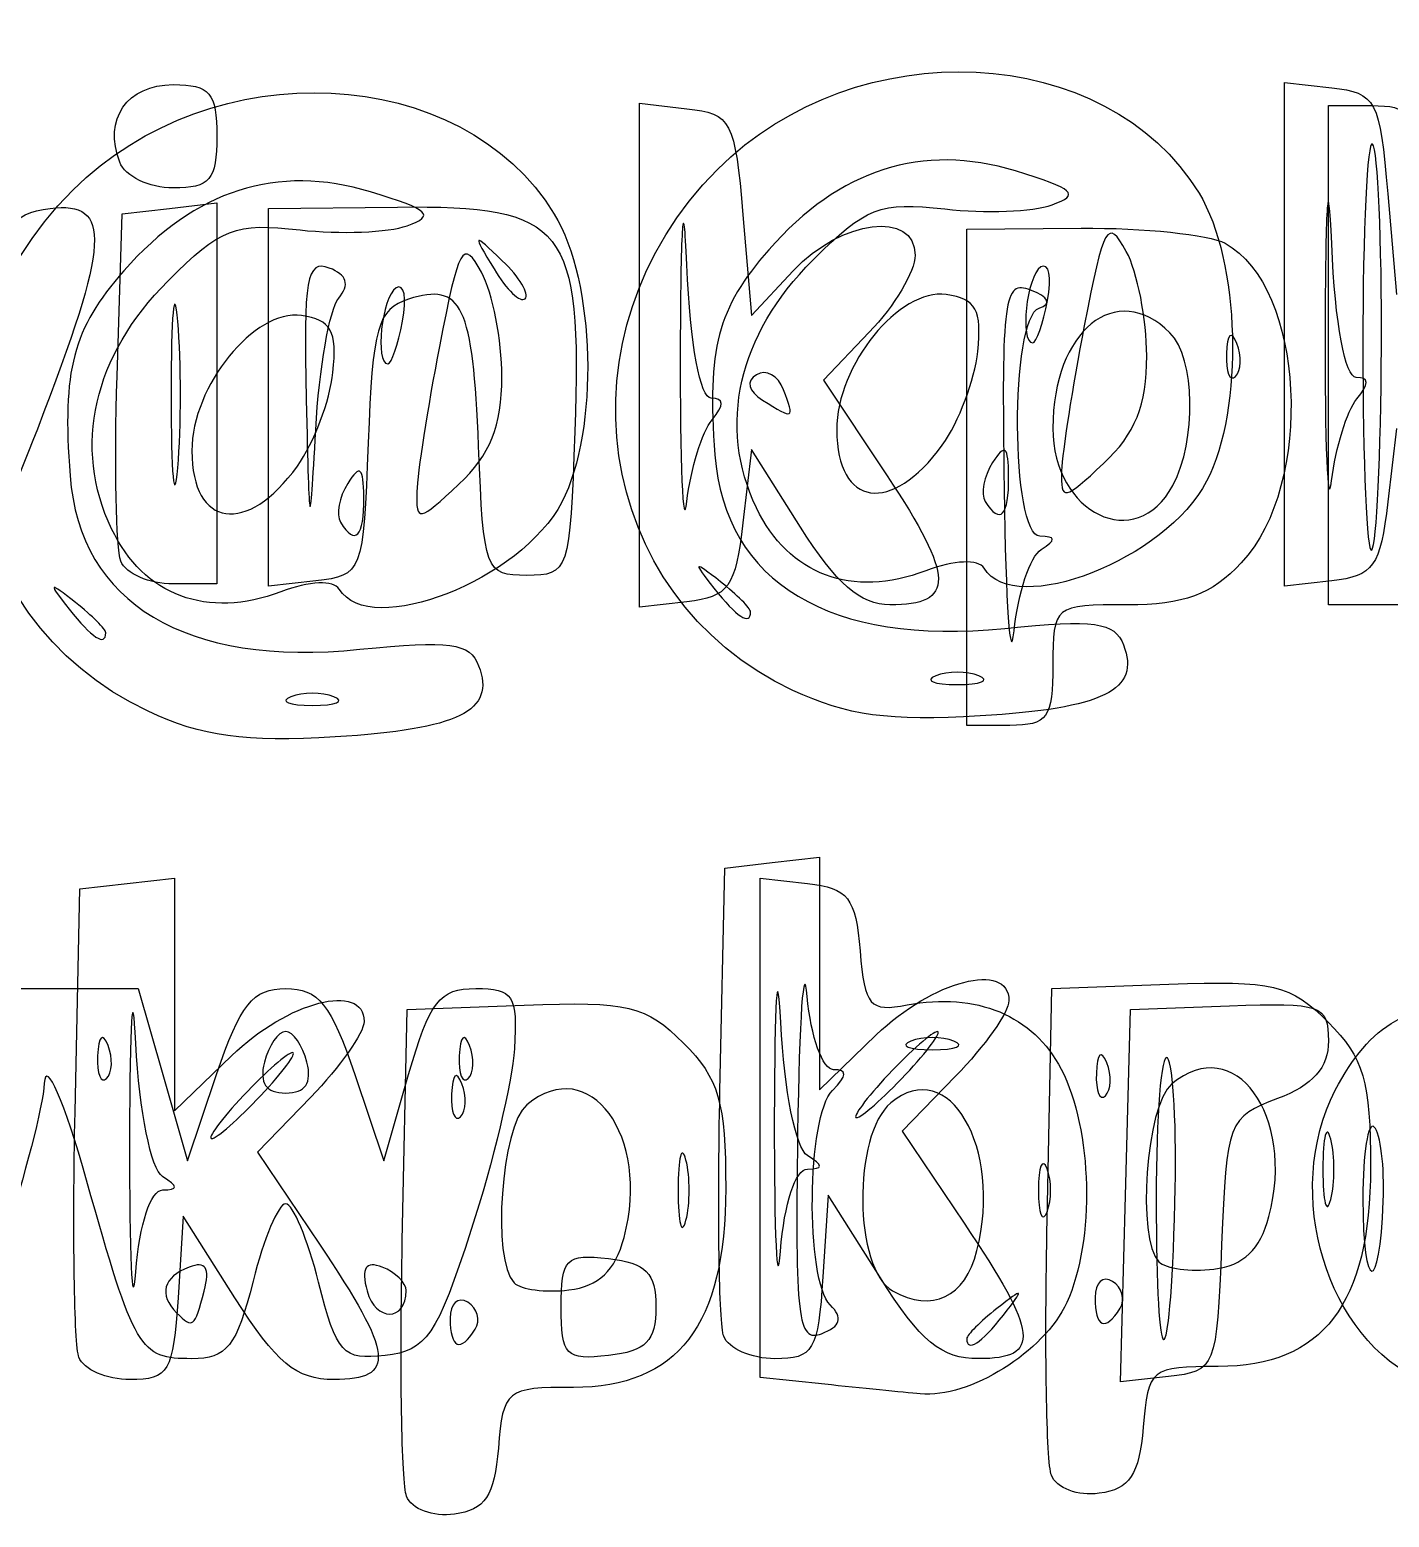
# Model space of a CAD drawing. Extents: x 2.03 to 5.39, y 7.1 to 8.91.
# Drawn here: x 4.2328 to 4.496, y 7.6618 to 7.9498 of the extents above; entities that cross this region are included whole.
import ezdxf

# ---------------------------------------------------------------- set-up
doc = ezdxf.new("R2010")
doc.units = 0
doc.layers.add('Layer_1', color=7, linetype='CONTINUOUS')

msp = doc.modelspace()

# ---------------------------------------------------------------- linework, layer by layer
at = {"layer": 'Layer_1', "color": 7}
for p, q in [((4.47567, 7.890793), (4.47567, 7.939569)), ((4.47567, 7.939569), (4.484836, 7.938515)), ((4.35085, 7.886745), (4.35085, 7.935521)), ((4.35085, 7.935521), (4.360016, 7.934467)), ((4.484183, 7.886745), (4.484183, 7.935078)), ((4.484183, 7.935078), (4.492516, 7.935078)), ((4.250208, 7.92413), (4.250208, 7.92413)), ((4.49567, 7.917988), (4.497336, 7.898516)), ((4.25067, 7.914126), (4.259837, 7.915181)), ((4.259837, 7.915181), (4.269003, 7.916235)), ((4.269003, 7.916235), (4.269003, 7.879347)), ((4.279003, 7.915173), (4.303961, 7.91543)), ((4.279003, 7.878595), (4.279003, 7.915173)), ((4.249703, 7.88271), (4.25067, 7.914126)), ((4.37085, 7.91394), (4.372516, 7.894468)), ((4.414183, 7.911169), (4.436293, 7.911339)), ((4.414183, 7.863126), (4.414183, 7.911169)), ((4.324265, 7.905039), (4.324265, 7.905039)), ((4.372516, 7.894468), (4.380598, 7.903106)), ((4.292599, 7.897776), (4.292599, 7.897776)), ((4.429799, 7.897363), (4.429799, 7.897363)), ((4.261444, 7.893293), (4.261444, 7.893293)), ((4.30498, 7.893315), (4.30498, 7.893315)), ((4.395316, 7.891188), (4.386448, 7.881932)), ((4.46646, 7.88904), (4.46646, 7.88904)), ((4.47567, 7.842017), (4.47567, 7.890793)), ((4.47567, 7.890793), (4.47567, 7.890793)), ((4.35085, 7.837969), (4.35085, 7.886745)), ((4.35085, 7.886745), (4.35085, 7.886745)), ((4.449003, 7.886597), (4.449003, 7.886597)), ((4.484183, 7.838412), (4.484183, 7.886745)), ((4.484183, 7.886745), (4.484183, 7.886745)), ((4.494446, 7.888243), (4.494446, 7.888243)), ((4.324183, 7.882549), (4.324183, 7.882549)), ((4.378729, 7.880059), (4.378729, 7.880059)), ((4.386448, 7.881932), (4.398767, 7.863378)), ((4.269003, 7.879347), (4.269003, 7.842459)), ((4.279003, 7.842017), (4.279003, 7.878595)), ((4.279003, 7.878595), (4.279003, 7.878595)), ((4.489683, 7.87828), (4.489684, 7.87828)), ((4.364864, 7.874232), (4.364864, 7.874232)), ((4.497337, 7.872554), (4.49567, 7.85834)), ((4.372517, 7.868506), (4.37085, 7.854292)), ((4.38199, 7.853459), (4.372517, 7.868506)), ((4.409434, 7.86934), (4.409434, 7.86934)), ((4.284615, 7.865292), (4.284615, 7.865292)), ((4.414183, 7.815082), (4.414183, 7.863126)), ((4.414183, 7.863126), (4.414183, 7.863126)), ((4.422285, 7.863297), (4.422285, 7.863297)), ((4.454066, 7.86153), (4.454066, 7.86153)), ((4.297465, 7.859249), (4.297465, 7.859249)), ((4.428598, 7.849154), (4.428598, 7.849154)), ((4.250433, 7.846876), (4.250432, 7.846876)), ((4.269003, 7.842459), (4.260566, 7.842459)), ((4.28817, 7.843072), (4.279003, 7.842017)), ((4.484837, 7.843072), (4.47567, 7.842017)), ((4.360017, 7.839024), (4.35085, 7.837969)), ((4.372336, 7.837055), (4.372336, 7.837055)), ((4.506935, 7.838412), (4.484183, 7.838412)), ((4.247516, 7.833007), (4.247516, 7.833007)), ((4.416503, 7.824671), (4.416503, 7.824671)), ((4.291683, 7.820623), (4.291683, 7.820623)), ((4.380532, 7.821851), (4.380532, 7.821851)), ((4.255712, 7.817803), (4.255712, 7.817803)), ((4.422516, 7.815082), (4.414183, 7.815082)), ((4.367336, 7.787463), (4.376503, 7.788517)), ((4.376503, 7.788517), (4.385669, 7.789571)), ((4.385669, 7.789571), (4.385669, 7.76703)), ((4.251683, 7.784469), (4.260849, 7.785523)), ((4.260849, 7.785523), (4.260849, 7.762981)), ((4.366398, 7.744306), (4.367336, 7.787463)), ((4.374183, 7.737172), (4.374183, 7.785525)), ((4.374183, 7.785525), (4.38335, 7.784471)), ((4.241578, 7.740257), (4.242516, 7.783414)), ((4.242516, 7.783414), (4.251683, 7.784469)), ((4.385669, 7.76703), (4.385669, 7.744488)), ((4.430669, 7.76413), (4.453323, 7.764961)), ((4.220893, 7.76413), (4.237337, 7.76413)), ((4.237337, 7.76413), (4.25378, 7.76413)), ((4.25378, 7.76413), (4.258545, 7.747463)), ((4.260849, 7.762981), (4.260849, 7.740439)), ((4.429735, 7.719298), (4.430669, 7.76413)), ((4.304915, 7.71525), (4.305849, 7.760082)), ((4.305849, 7.760082), (4.328503, 7.760913)), ((4.444901, 7.724015), (4.44585, 7.760081)), ((4.44585, 7.760081), (4.465017, 7.760776)), ((4.247947, 7.753088), (4.247947, 7.753088)), ((4.317947, 7.753088), (4.317947, 7.753088)), ((4.385669, 7.744488), (4.396661, 7.755141)), ((4.411684, 7.753956), (4.411684, 7.753956)), ((4.260849, 7.740439), (4.271842, 7.751093)), ((4.258545, 7.747463), (4.26331, 7.730797)), ((4.26331, 7.730797), (4.268944, 7.747463)), ((4.286449, 7.749844), (4.286449, 7.749844)), ((4.295729, 7.747463), (4.301364, 7.730797)), ((4.301364, 7.730797), (4.306128, 7.747463)), ((4.402336, 7.747463), (4.402336, 7.747463)), ((4.44128, 7.749755), (4.44128, 7.749755)), ((4.31646, 7.745707), (4.31646, 7.745707)), ((4.412016, 7.747132), (4.401695, 7.736484)), ((4.287196, 7.743083), (4.276876, 7.732436)), ((4.277516, 7.743414), (4.277516, 7.743414)), ((4.374183, 7.688818), (4.374183, 7.737172)), ((4.401695, 7.736484), (4.413682, 7.718684)), ((4.484634, 7.734964), (4.484634, 7.734964)), ((4.276876, 7.732436), (4.288862, 7.714636)), ((4.359814, 7.730916), (4.359814, 7.730916)), ((4.383355, 7.72918), (4.383352, 7.72918)), ((4.429725, 7.729249), (4.429725, 7.729249)), ((4.258535, 7.725132), (4.258532, 7.725132)), ((4.387336, 7.724129), (4.38632, 7.708295)), ((4.397336, 7.708301), (4.387336, 7.724129)), ((4.443953, 7.687949), (4.444902, 7.724015)), ((4.444902, 7.724015), (4.444901, 7.724015)), ((4.454477, 7.722731), (4.454477, 7.722731)), ((4.494808, 7.722959), (4.494808, 7.722959)), ((4.262516, 7.720081), (4.261501, 7.704247)), ((4.272516, 7.704253), (4.262516, 7.720081)), ((4.472661, 7.719964), (4.472661, 7.719964)), ((4.347841, 7.715916), (4.347841, 7.715916)), ((4.416139, 7.71338), (4.41614, 7.71338)), ((4.26657, 7.705548), (4.26657, 7.705548)), ((4.30567, 7.70564), (4.30567, 7.705636)), ((4.33567, 7.702463), (4.33567, 7.702463)), ((4.38774, 7.702858), (4.387741, 7.702858)), ((4.443861, 7.702233), (4.443861, 7.702233)), ((4.421276, 7.700916), (4.421276, 7.700916)), ((4.319041, 7.698185), (4.319041, 7.698185)), ((4.367127, 7.696805), (4.367127, 7.696806)), ((4.242307, 7.692757), (4.242307, 7.692757)), ((4.386683, 7.68751), (4.374183, 7.688818)), ((4.386683, 7.687511), (4.386683, 7.68751)), ((4.453235, 7.689015), (4.443953, 7.687949)), ((4.430553, 7.669898), (4.430553, 7.669898)), ((4.305733, 7.66585), (4.305734, 7.66585))]:
    msp.add_line(p, q, dxfattribs=at)
for points in [[(4.365931, 7.922725), (4.392967, 7.949761), (4.441306, 7.94738), (4.459138, 7.918135)], [(4.241111, 7.918677), (4.268147, 7.945713), (4.316486, 7.943332), (4.334318, 7.914087)], [(4.250208, 7.92413), (4.247017, 7.932446), (4.251632, 7.93913), (4.260565, 7.93913)], [(4.260565, 7.93913), (4.267718, 7.93913), (4.269003, 7.937608), (4.269003, 7.92913)], [(4.484836, 7.938515), (4.493444, 7.937525), (4.494105, 7.936272), (4.49567, 7.917988)], [(4.360016, 7.934467), (4.368624, 7.933477), (4.369285, 7.932224), (4.37085, 7.91394)], [(4.492516, 7.935078), (4.499954, 7.935078), (4.50085, 7.933706), (4.50085, 7.922322)], [(4.269003, 7.92913), (4.269003, 7.920653), (4.267718, 7.91913), (4.260565, 7.91913)], [(4.492732, 7.92764), (4.491697, 7.928676), (4.49085, 7.911023), (4.49085, 7.888412)], [(4.423597, 7.922423), (4.405559, 7.927901), (4.38957, 7.922785), (4.375836, 7.907144)], [(4.494446, 7.888243), (4.494535, 7.908876), (4.493768, 7.926605), (4.492732, 7.92764)], [(4.260565, 7.91913), (4.255924, 7.91913), (4.251263, 7.92138), (4.250208, 7.92413)], [(4.298777, 7.918375), (4.28074, 7.923853), (4.26475, 7.918737), (4.251016, 7.903096)], [(4.484814, 7.908293), (4.484147, 7.923438), (4.483621, 7.916887), (4.483541, 7.89246)], [(4.380532, 7.821851), (4.341766, 7.840068), (4.33437, 7.891164), (4.365931, 7.922725)], [(4.430683, 7.915859), (4.436225, 7.917851), (4.435042, 7.918948), (4.423597, 7.922423)], [(4.255712, 7.817803), (4.216946, 7.83602), (4.20955, 7.887116), (4.241111, 7.918677)], [(4.305863, 7.911811), (4.311405, 7.913803), (4.310222, 7.914899), (4.298777, 7.918375)], [(4.359994, 7.904245), (4.359327, 7.91939), (4.358801, 7.912839), (4.358721, 7.888412)], [(4.459138, 7.918135), (4.467112, 7.905057), (4.46787, 7.876388), (4.460613, 7.862354)], [(4.22127, 7.894322), (4.226908, 7.91129), (4.229126, 7.914277), (4.23676, 7.915181)], [(4.23676, 7.915181), (4.248788, 7.916605), (4.24833, 7.908754), (4.234268, 7.87246)], [(4.303961, 7.91543), (4.336607, 7.915765), (4.339703, 7.91185), (4.338311, 7.871997)], [(4.380598, 7.903106), (4.389884, 7.913034), (4.404183, 7.914845), (4.404183, 7.906094)], [(4.384356, 7.90515), (4.394651, 7.915444), (4.39732, 7.916478), (4.409939, 7.915056)], [(4.409939, 7.915056), (4.417688, 7.914182), (4.427023, 7.914543), (4.430683, 7.915859)], [(4.259536, 7.901102), (4.269831, 7.911396), (4.2725, 7.91243), (4.285119, 7.911007)], [(4.285119, 7.911007), (4.292869, 7.910134), (4.302203, 7.910495), (4.305863, 7.911811)], [(4.334318, 7.914087), (4.342292, 7.901009), (4.34305, 7.87234), (4.335793, 7.858306)], [(4.436293, 7.911339), (4.448454, 7.911428), (4.460998, 7.91012), (4.46417, 7.908423)], [(4.445051, 7.906849), (4.441485, 7.913418), (4.44069, 7.912011), (4.436923, 7.892464)], [(4.320231, 7.902801), (4.316665, 7.90937), (4.31587, 7.907962), (4.312103, 7.888415)], [(4.324265, 7.905039), (4.318526, 7.910537), (4.318455, 7.910466), (4.322671, 7.903445)], [(4.375836, 7.907144), (4.365932, 7.895864), (4.363865, 7.887984), (4.365424, 7.867463)], [(4.404183, 7.906094), (4.404183, 7.902986), (4.400193, 7.896278), (4.395316, 7.891188)], [(4.449003, 7.886597), (4.449003, 7.893731), (4.447224, 7.902845), (4.445051, 7.906849)], [(4.46417, 7.908423), (4.479598, 7.900166), (4.481557, 7.861695), (4.467321, 7.846542)], [(4.489551, 7.88246), (4.487379, 7.88246), (4.485499, 7.892713), (4.484814, 7.908293)], [(4.251016, 7.903096), (4.241112, 7.891816), (4.239045, 7.883936), (4.240604, 7.863415)], [(4.290755, 7.903632), (4.286421, 7.905295), (4.285765, 7.901536), (4.286312, 7.878188)], [(4.292599, 7.897776), (4.294802, 7.900431), (4.294211, 7.902306), (4.290755, 7.903632)], [(4.324183, 7.882549), (4.324183, 7.889683), (4.322404, 7.898797), (4.320231, 7.902801)], [(4.322671, 7.903445), (4.325098, 7.899403), (4.327802, 7.896814), (4.328678, 7.897691)], [(4.328678, 7.897691), (4.329555, 7.898567), (4.32757, 7.901874), (4.324265, 7.905039)], [(4.364731, 7.878412), (4.362559, 7.878412), (4.360679, 7.888665), (4.359994, 7.904245)], [(4.373467, 7.85718), (4.365898, 7.873052), (4.369903, 7.890697), (4.384356, 7.90515)], [(4.428521, 7.903833), (4.42576, 7.902126), (4.424368, 7.88913), (4.426948, 7.88913)], [(4.429799, 7.897363), (4.430665, 7.901891), (4.430089, 7.904802), (4.428521, 7.903833)], [(4.248647, 7.853132), (4.241078, 7.869004), (4.245083, 7.886649), (4.259536, 7.901102)], [(4.261444, 7.893293), (4.260742, 7.901085), (4.260168, 7.89471), (4.260168, 7.879126)], [(4.30498, 7.893315), (4.305845, 7.897842), (4.30527, 7.900754), (4.303702, 7.899785)], [(4.319674, 7.869123), (4.318585, 7.896458), (4.316479, 7.90089), (4.306142, 7.89761)], [(4.426515, 7.899366), (4.421357, 7.901345), (4.4209, 7.897898), (4.42141, 7.860811)], [(4.453517, 7.891082), (4.443128, 7.901471), (4.43085, 7.891478), (4.43085, 7.872635)], [(4.288156, 7.872332), (4.288817, 7.884178), (4.290816, 7.895628), (4.292599, 7.897776)], [(4.306142, 7.89761), (4.300116, 7.895697), (4.299158, 7.892296), (4.298307, 7.869779)], [(4.303702, 7.899785), (4.30094, 7.898078), (4.299549, 7.885082), (4.302128, 7.885082)], [(4.410221, 7.898478), (4.401102, 7.899779), (4.389003, 7.884847), (4.389003, 7.872292)], [(4.416304, 7.887464), (4.417137, 7.895535), (4.415964, 7.897659), (4.410221, 7.898478)], [(4.428181, 7.895859), (4.430682, 7.896693), (4.430058, 7.898006), (4.426515, 7.899366)], [(4.426948, 7.88913), (4.427651, 7.88913), (4.428934, 7.892835), (4.429799, 7.897363)], [(4.285401, 7.89443), (4.276282, 7.895731), (4.264183, 7.880798), (4.264183, 7.868244)], [(4.291484, 7.883415), (4.292317, 7.891486), (4.291144, 7.893611), (4.285401, 7.89443)], [(4.42835, 7.851698), (4.422685, 7.851764), (4.422524, 7.893973), (4.428181, 7.895859)], [(4.261444, 7.86496), (4.262146, 7.872751), (4.262146, 7.885501), (4.261444, 7.893293)], [(4.302128, 7.885082), (4.302831, 7.885082), (4.304114, 7.888787), (4.30498, 7.893315)], [(4.436923, 7.892464), (4.434626, 7.880547), (4.432655, 7.86791), (4.432542, 7.864383)], [(4.46646, 7.88904), (4.465396, 7.8917), (4.464606, 7.89091), (4.464446, 7.887027)], [(4.483541, 7.89246), (4.483463, 7.869543), (4.484036, 7.856037), (4.484809, 7.862446)], [(4.312103, 7.888415), (4.309806, 7.876499), (4.307835, 7.863862), (4.307722, 7.860334)], [(4.358721, 7.888412), (4.358643, 7.865495), (4.359216, 7.851989), (4.359989, 7.858398)], [(4.454066, 7.86153), (4.458725, 7.870236), (4.458429, 7.88617), (4.453517, 7.891082)], [(4.466197, 7.882652), (4.467305, 7.883759), (4.467423, 7.886634), (4.46646, 7.88904)], [(4.49085, 7.888412), (4.49085, 7.8658), (4.491621, 7.848072), (4.492564, 7.849014)], [(4.409434, 7.86934), (4.412645, 7.873808), (4.415736, 7.881964), (4.416304, 7.887464)], [(4.44067, 7.865797), (4.44679, 7.871546), (4.449003, 7.877071), (4.449003, 7.886597)], [(4.464446, 7.887027), (4.464302, 7.883513), (4.46509, 7.881544), (4.466197, 7.882652)], [(4.492564, 7.849014), (4.493506, 7.849956), (4.494353, 7.86761), (4.494446, 7.888243)], [(4.250432, 7.846876), (4.2495, 7.849306), (4.249172, 7.865431), (4.249703, 7.88271)], [(4.284615, 7.865292), (4.287825, 7.86976), (4.290916, 7.877915), (4.291484, 7.883415)], [(4.31585, 7.861749), (4.32197, 7.867498), (4.324183, 7.873023), (4.324183, 7.882549)], [(4.373478, 7.882976), (4.371424, 7.881706), (4.37188, 7.879808), (4.374661, 7.878046)], [(4.378729, 7.880059), (4.377678, 7.882799), (4.375315, 7.884111), (4.373478, 7.882976)], [(4.374661, 7.878046), (4.38073, 7.8742), (4.380938, 7.874303), (4.378729, 7.880059)], [(4.489684, 7.87828), (4.492101, 7.881192), (4.492061, 7.88246), (4.489551, 7.88246)], [(4.260168, 7.879126), (4.260168, 7.863543), (4.260742, 7.857168), (4.261444, 7.86496)], [(4.286312, 7.878188), (4.286933, 7.851688), (4.286993, 7.851496), (4.288156, 7.872332)], [(4.364864, 7.874232), (4.367281, 7.877144), (4.367241, 7.878412), (4.364731, 7.878412)], [(4.484809, 7.862446), (4.485582, 7.868856), (4.487775, 7.875981), (4.489683, 7.87828)], [(4.359989, 7.858398), (4.360762, 7.864807), (4.362956, 7.871932), (4.364864, 7.874232)], [(4.234268, 7.87246), (4.224847, 7.848143), (4.222094, 7.843982), (4.214843, 7.843107)], [(4.338311, 7.871997), (4.337358, 7.84475), (4.33715, 7.844126), (4.329003, 7.844126)], [(4.389003, 7.872292), (4.389003, 7.857343), (4.399703, 7.855798), (4.409434, 7.86934)], [(4.43085, 7.872635), (4.43085, 7.856002), (4.446979, 7.848287), (4.454066, 7.86153)], [(4.264183, 7.868244), (4.264183, 7.853295), (4.274883, 7.851749), (4.284615, 7.865292)], [(4.298307, 7.869779), (4.297352, 7.844547), (4.297186, 7.844109), (4.28817, 7.843072)], [(4.329003, 7.844126), (4.320944, 7.844126), (4.320637, 7.844948), (4.319674, 7.869123)], [(4.422285, 7.863297), (4.422241, 7.869153), (4.421563, 7.869736), (4.419172, 7.865956)], [(4.297465, 7.859249), (4.297421, 7.865104), (4.296743, 7.865687), (4.294352, 7.861908)], [(4.365424, 7.867463), (4.367307, 7.842689), (4.387827, 7.830398), (4.421535, 7.833851)], [(4.419172, 7.865956), (4.417488, 7.863294), (4.416849, 7.859919), (4.417753, 7.858456)], [(4.432542, 7.864383), (4.432352, 7.858454), (4.432967, 7.858561), (4.44067, 7.865797)], [(4.240604, 7.863415), (4.242487, 7.838641), (4.263007, 7.826349), (4.296715, 7.829803)], [(4.398767, 7.863378), (4.411834, 7.843699), (4.411945, 7.838412), (4.399293, 7.838412)], [(4.417753, 7.858456), (4.420644, 7.853778), (4.422338, 7.855587), (4.422285, 7.863297)], [(4.294352, 7.861908), (4.292668, 7.859245), (4.292029, 7.85587), (4.292933, 7.854408)], [(4.307722, 7.860334), (4.307532, 7.854405), (4.308147, 7.854512), (4.31585, 7.861749)], [(4.460613, 7.862354), (4.452793, 7.847233), (4.423523, 7.835786), (4.417519, 7.845502)], [(4.42141, 7.860811), (4.421719, 7.83841), (4.42258, 7.826063), (4.423325, 7.833372)], [(4.335793, 7.858306), (4.327974, 7.843185), (4.298703, 7.831738), (4.292699, 7.841454)], [(4.292933, 7.854408), (4.295824, 7.84973), (4.297518, 7.851539), (4.297465, 7.859249)], [(4.406243, 7.844993), (4.392013, 7.839622), (4.379647, 7.84422), (4.373467, 7.85718)], [(4.49567, 7.85834), (4.4942, 7.845803), (4.492922, 7.844002), (4.484837, 7.843072)], [(4.37085, 7.854292), (4.36938, 7.841755), (4.368102, 7.839954), (4.360017, 7.839024)], [(4.281423, 7.840945), (4.267193, 7.835574), (4.254827, 7.840172), (4.248647, 7.853132)], [(4.399293, 7.838412), (4.39363, 7.838412), (4.38884, 7.842577), (4.38199, 7.853459)], [(4.428598, 7.849154), (4.431526, 7.851017), (4.431463, 7.85166), (4.42835, 7.851698)], [(4.423325, 7.833372), (4.42407, 7.840682), (4.426443, 7.847784), (4.428598, 7.849154)], [(4.260566, 7.842459), (4.255925, 7.842459), (4.251365, 7.844447), (4.250433, 7.846876)], [(4.366503, 7.842889), (4.361216, 7.847035), (4.361098, 7.846917), (4.365244, 7.84163)], [(4.417519, 7.845502), (4.416412, 7.847294), (4.411785, 7.847085), (4.406243, 7.844993)], [(4.467321, 7.846542), (4.461512, 7.840358), (4.456241, 7.838416), (4.445269, 7.838416)], [(4.241683, 7.838841), (4.236396, 7.842987), (4.236278, 7.842869), (4.240425, 7.837582)], [(4.292699, 7.841454), (4.291592, 7.843245), (4.286965, 7.843037), (4.281423, 7.840945)], [(4.372336, 7.837055), (4.372336, 7.837748), (4.369711, 7.840373), (4.366503, 7.842889)], [(4.365244, 7.84163), (4.369599, 7.836078), (4.372336, 7.834312), (4.372336, 7.837055)], [(4.240425, 7.837582), (4.244779, 7.83203), (4.247516, 7.830264), (4.247516, 7.833007)], [(4.247516, 7.833007), (4.247516, 7.8337), (4.244891, 7.836324), (4.241683, 7.838841)], [(4.445269, 7.838416), (4.431012, 7.838416), (4.43085, 7.838285), (4.43085, 7.826749)], [(4.421535, 7.833851), (4.438942, 7.835634), (4.442813, 7.835099), (4.444512, 7.830672)], [(4.296715, 7.829803), (4.314122, 7.831586), (4.317993, 7.831051), (4.319692, 7.826624)], [(4.444512, 7.830672), (4.447877, 7.821903), (4.440712, 7.818348), (4.416742, 7.816897)], [(4.319692, 7.826624), (4.323057, 7.817855), (4.315892, 7.8143), (4.291922, 7.812849)], [(4.416503, 7.824671), (4.414211, 7.825596), (4.410461, 7.825596), (4.40817, 7.824671)], [(4.43085, 7.826749), (4.43085, 7.816527), (4.429819, 7.815082), (4.422516, 7.815082)], [(4.40817, 7.824671), (4.405878, 7.823747), (4.407753, 7.82299), (4.412336, 7.82299)], [(4.412336, 7.82299), (4.41692, 7.82299), (4.418795, 7.823747), (4.416503, 7.824671)], [(4.28335, 7.820623), (4.281058, 7.819699), (4.282933, 7.818942), (4.287516, 7.818942)], [(4.291683, 7.820623), (4.289391, 7.821547), (4.285641, 7.821547), (4.28335, 7.820623)], [(4.287516, 7.818942), (4.2921, 7.818942), (4.293975, 7.819698), (4.291683, 7.820623)], [(4.416742, 7.816897), (4.399225, 7.815837), (4.390909, 7.816975), (4.380532, 7.821851)], [(4.291922, 7.812849), (4.274405, 7.811789), (4.26609, 7.812927), (4.255712, 7.817803)], [(4.38335, 7.784471), (4.39123, 7.783564), (4.392658, 7.781731), (4.393522, 7.771411)], [(4.378161, 7.757555), (4.37751, 7.770337), (4.376954, 7.762046), (4.376926, 7.739129)], [(4.38329, 7.762582), (4.382588, 7.770374), (4.381752, 7.758421), (4.381432, 7.73602)], [(4.393522, 7.771411), (4.39442, 7.760686), (4.395391, 7.759571), (4.402627, 7.760954)], [(4.396661, 7.755141), (4.407545, 7.76569), (4.422336, 7.769519), (4.422336, 7.761787)], [(4.253341, 7.753507), (4.25269, 7.766289), (4.252134, 7.757998), (4.252106, 7.735081)], [(4.271842, 7.751093), (4.282725, 7.761642), (4.297516, 7.765471), (4.297516, 7.757739)], [(4.453323, 7.764961), (4.473522, 7.765703), (4.476864, 7.764906), (4.484156, 7.757613)], [(4.268944, 7.747463), (4.273546, 7.761075), (4.276001, 7.76413), (4.282337, 7.76413)], [(4.282337, 7.76413), (4.288673, 7.76413), (4.291127, 7.761075), (4.295729, 7.747463)], [(4.306128, 7.747463), (4.31019, 7.761671), (4.312106, 7.76413), (4.319115, 7.76413)], [(4.319115, 7.76413), (4.326429, 7.76413), (4.327255, 7.762843), (4.3266, 7.752463)], [(4.328503, 7.760913), (4.348702, 7.761654), (4.352044, 7.760858), (4.359337, 7.753565)], [(4.388375, 7.748416), (4.38628, 7.748416), (4.383992, 7.754791), (4.38329, 7.762582)], [(4.402627, 7.760954), (4.416009, 7.763512), (4.427098, 7.758895), (4.432456, 7.748533)], [(4.422336, 7.761787), (4.422336, 7.759583), (4.417692, 7.752988), (4.412016, 7.747132)], [(4.485514, 7.744431), (4.492125, 7.757216), (4.500039, 7.761749), (4.515749, 7.761749)], [(4.465017, 7.760776), (4.482851, 7.761422), (4.484183, 7.760951), (4.484183, 7.754006)], [(4.297516, 7.757739), (4.297516, 7.755535), (4.292872, 7.74894), (4.287196, 7.743083)], [(4.383341, 7.731772), (4.381071, 7.733216), (4.378833, 7.744354), (4.378161, 7.757555)], [(4.484156, 7.757613), (4.491019, 7.75075), (4.492336, 7.74622), (4.492336, 7.729468)], [(4.247947, 7.753088), (4.246882, 7.755747), (4.246093, 7.754957), (4.245933, 7.751074)], [(4.247684, 7.746699), (4.248791, 7.747806), (4.24891, 7.750681), (4.247947, 7.753088)], [(4.258521, 7.727724), (4.256251, 7.729168), (4.254013, 7.740306), (4.253341, 7.753507)], [(4.282336, 7.755796), (4.280931, 7.755796), (4.27908, 7.753117), (4.278224, 7.749844)], [(4.286449, 7.749844), (4.285593, 7.753117), (4.283742, 7.755796), (4.282336, 7.755796)], [(4.317947, 7.753088), (4.316882, 7.755747), (4.316093, 7.754957), (4.315933, 7.751074)], [(4.317683, 7.746699), (4.318791, 7.747806), (4.31891, 7.750681), (4.317947, 7.753088)], [(4.359337, 7.753565), (4.366199, 7.746702), (4.367516, 7.742172), (4.367516, 7.72542)], [(4.408498, 7.755796), (4.407582, 7.755796), (4.403309, 7.752046), (4.399003, 7.747463)], [(4.40335, 7.753956), (4.401059, 7.753032), (4.402934, 7.752275), (4.407517, 7.752275)], [(4.402336, 7.747463), (4.406642, 7.752046), (4.409415, 7.755796), (4.408498, 7.755796)], [(4.411684, 7.753956), (4.409392, 7.754881), (4.405642, 7.754881), (4.40335, 7.753956)], [(4.407517, 7.752275), (4.4121, 7.752275), (4.413975, 7.753032), (4.411684, 7.753956)], [(4.472661, 7.719964), (4.477863, 7.739571), (4.466008, 7.755761), (4.453843, 7.745664)], [(4.484183, 7.754006), (4.484183, 7.7488), (4.481205, 7.745418), (4.474337, 7.742825)], [(4.243797, 7.72703), (4.239462, 7.742383), (4.235916, 7.750518), (4.235617, 7.745797)], [(4.245933, 7.751074), (4.245788, 7.74756), (4.246576, 7.745591), (4.247684, 7.746699)], [(4.283678, 7.751748), (4.282762, 7.751748), (4.278489, 7.747998), (4.274183, 7.743414)], [(4.277516, 7.743414), (4.281822, 7.747998), (4.284595, 7.751748), (4.283678, 7.751748)], [(4.315933, 7.751074), (4.315788, 7.74756), (4.316576, 7.745591), (4.317683, 7.746699)], [(4.3266, 7.752463), (4.326194, 7.746047), (4.322444, 7.730297), (4.318266, 7.717463)], [(4.347841, 7.715916), (4.353043, 7.735522), (4.341188, 7.751712), (4.329023, 7.741616)], [(4.41614, 7.71338), (4.421156, 7.733369), (4.410698, 7.751305), (4.399463, 7.741981)], [(4.44128, 7.749755), (4.440216, 7.752414), (4.439426, 7.751625), (4.439266, 7.747741)], [(4.453005, 7.750704), (4.451819, 7.751889), (4.45085, 7.739609), (4.45085, 7.723414)], [(4.454477, 7.722731), (4.454852, 7.736931), (4.45419, 7.749519), (4.453005, 7.750704)], [(4.278224, 7.749844), (4.277181, 7.745852), (4.278535, 7.743891), (4.282336, 7.743891)], [(4.282336, 7.743891), (4.286137, 7.743891), (4.287492, 7.745852), (4.286449, 7.749844)], [(4.31646, 7.745707), (4.315396, 7.748366), (4.314606, 7.747576), (4.314446, 7.743693)], [(4.388183, 7.744416), (4.391071, 7.747303), (4.391124, 7.748416), (4.388375, 7.748416)], [(4.399003, 7.747463), (4.394697, 7.742879), (4.391924, 7.739129), (4.392841, 7.739129)], [(4.392841, 7.739129), (4.393757, 7.739129), (4.39803, 7.742879), (4.402336, 7.747463)], [(4.432456, 7.748533), (4.43852, 7.736806), (4.439031, 7.715386), (4.433534, 7.703323)], [(4.439266, 7.747741), (4.439122, 7.744228), (4.43991, 7.742259), (4.441017, 7.743366)], [(4.441017, 7.743366), (4.442125, 7.744474), (4.442243, 7.747349), (4.44128, 7.749755)], [(4.235617, 7.745797), (4.235326, 7.741213), (4.231844, 7.727713), (4.227879, 7.715797)], [(4.316197, 7.739318), (4.317305, 7.740426), (4.317423, 7.743301), (4.31646, 7.745707)], [(4.367127, 7.696806), (4.36621, 7.699194), (4.365883, 7.720569), (4.366398, 7.744306)], [(4.387741, 7.702858), (4.38289, 7.707709), (4.383228, 7.73946), (4.388183, 7.744416)], [(4.453843, 7.745664), (4.448857, 7.741526), (4.447002, 7.715576), (4.451378, 7.7112)], [(4.502517, 7.688078), (4.483819, 7.696167), (4.475247, 7.724577), (4.485514, 7.744431)], [(4.274183, 7.743414), (4.269877, 7.738831), (4.267104, 7.735081), (4.268021, 7.735081)], [(4.268021, 7.735081), (4.268938, 7.735081), (4.273211, 7.738831), (4.277516, 7.743414)], [(4.314446, 7.743693), (4.314302, 7.740179), (4.31509, 7.738211), (4.316197, 7.739318)], [(4.329023, 7.741616), (4.324037, 7.737478), (4.322182, 7.711528), (4.326558, 7.707151)], [(4.399463, 7.741981), (4.392039, 7.735819), (4.392291, 7.709806), (4.399815, 7.705595)], [(4.474337, 7.742825), (4.464803, 7.739227), (4.464458, 7.738328), (4.463503, 7.714595)], [(4.242307, 7.692757), (4.241391, 7.695146), (4.241063, 7.716521), (4.241578, 7.740257)], [(4.376926, 7.739129), (4.376892, 7.716213), (4.377436, 7.704588), (4.378122, 7.713296)], [(4.381432, 7.73602), (4.380921, 7.700264), (4.381488, 7.695536), (4.386074, 7.697296)], [(4.484634, 7.734964), (4.483795, 7.738172), (4.48311, 7.735547), (4.48311, 7.72913)], [(4.493058, 7.737319), (4.491844, 7.738533), (4.49085, 7.732277), (4.49085, 7.723416)], [(4.494808, 7.722959), (4.495059, 7.729643), (4.494272, 7.736105), (4.493058, 7.737319)], [(4.252106, 7.735081), (4.252072, 7.712164), (4.252616, 7.700539), (4.253302, 7.709248)], [(4.359814, 7.730916), (4.358975, 7.734124), (4.35829, 7.731499), (4.35829, 7.725082)], [(4.484634, 7.723297), (4.485473, 7.726505), (4.485473, 7.731755), (4.484634, 7.734964)], [(4.359814, 7.719249), (4.360653, 7.722457), (4.360653, 7.727707), (4.359814, 7.730916)], [(4.383352, 7.72918), (4.386431, 7.729225), (4.386428, 7.729809), (4.383341, 7.731772)], [(4.429725, 7.729249), (4.4288, 7.731541), (4.428043, 7.729666), (4.428043, 7.725082)], [(4.264152, 7.692463), (4.254016, 7.692463), (4.253134, 7.693962), (4.243797, 7.72703)], [(4.258532, 7.725132), (4.261611, 7.725177), (4.261608, 7.725761), (4.258521, 7.727724)], [(4.378122, 7.713296), (4.378856, 7.722616), (4.381009, 7.72915), (4.383355, 7.72918)], [(4.429725, 7.720916), (4.430649, 7.723207), (4.430649, 7.726957), (4.429725, 7.729249)], [(4.492336, 7.729468), (4.492336, 7.703062), (4.483062, 7.690949), (4.462846, 7.690949)], [(4.48311, 7.72913), (4.48311, 7.722714), (4.483795, 7.720089), (4.484634, 7.723297)], [(4.253302, 7.709248), (4.254037, 7.718568), (4.256189, 7.725102), (4.258535, 7.725132)], [(4.367516, 7.72542), (4.367516, 7.699014), (4.358242, 7.686901), (4.338026, 7.686901)], [(4.35829, 7.725082), (4.35829, 7.718666), (4.358975, 7.716041), (4.359814, 7.719249)], [(4.428043, 7.725082), (4.428043, 7.720499), (4.4288, 7.718624), (4.429725, 7.720916)], [(4.282337, 7.722463), (4.280939, 7.722463), (4.278095, 7.715713), (4.276018, 7.707463)], [(4.288709, 7.707252), (4.286602, 7.715618), (4.283735, 7.722463), (4.282337, 7.722463)], [(4.45085, 7.723414), (4.45085, 7.687485), (4.45353, 7.68698), (4.454477, 7.722731)], [(4.49085, 7.723416), (4.49085, 7.704979), (4.494118, 7.704602), (4.494808, 7.722959)], [(4.413682, 7.718684), (4.4281, 7.697275), (4.428618, 7.69246), (4.416503, 7.692468)], [(4.430553, 7.669898), (4.429589, 7.672411), (4.429221, 7.694641), (4.429735, 7.719298)], [(4.461991, 7.709811), (4.467762, 7.710502), (4.470958, 7.713543), (4.472661, 7.719964)], [(4.318266, 7.717463), (4.311541, 7.696805), (4.309631, 7.69401), (4.301605, 7.693085)], [(4.337172, 7.705763), (4.342942, 7.706454), (4.346138, 7.709495), (4.347841, 7.715916)], [(4.288862, 7.714636), (4.30328, 7.693227), (4.303798, 7.688412), (4.291683, 7.68842)], [(4.305734, 7.66585), (4.304769, 7.668363), (4.304401, 7.690593), (4.304915, 7.71525)], [(4.33567, 7.702463), (4.33567, 7.711888), (4.336563, 7.712803), (4.344836, 7.711851)], [(4.399815, 7.705595), (4.407511, 7.701289), (4.413865, 7.704319), (4.416139, 7.71338)], [(4.463503, 7.714595), (4.462535, 7.690532), (4.462346, 7.690061), (4.453235, 7.689015)], [(4.263626, 7.710191), (4.258621, 7.708271), (4.2577, 7.704878), (4.261225, 7.701353)], [(4.26657, 7.705548), (4.267747, 7.710049), (4.266868, 7.711435), (4.263626, 7.710191)], [(4.301047, 7.71019), (4.29781, 7.711432), (4.296924, 7.710051), (4.298093, 7.705584)], [(4.30567, 7.705636), (4.30567, 7.707165), (4.303589, 7.709215), (4.301047, 7.71019)], [(4.344836, 7.711851), (4.352111, 7.711014), (4.354003, 7.709076), (4.354003, 7.702463)], [(4.451378, 7.7112), (4.452685, 7.709893), (4.457461, 7.709268), (4.461991, 7.709811)], [(4.276018, 7.707463), (4.27284, 7.694844), (4.270957, 7.692463), (4.264152, 7.692463)], [(4.301605, 7.693085), (4.293359, 7.692135), (4.292193, 7.693416), (4.288709, 7.707252)], [(4.326558, 7.707151), (4.327865, 7.705845), (4.332641, 7.70522), (4.337172, 7.705763)], [(4.38632, 7.708295), (4.385399, 7.693942), (4.384533, 7.692462), (4.377049, 7.692462)], [(4.416503, 7.692468), (4.409197, 7.692471), (4.405306, 7.695686), (4.397336, 7.708301)], [(4.442391, 7.70743), (4.440528, 7.708582), (4.439003, 7.707186), (4.439003, 7.704327)], [(4.443861, 7.702233), (4.444915, 7.70394), (4.444254, 7.706279), (4.442391, 7.70743)], [(4.261501, 7.704247), (4.260579, 7.689894), (4.259713, 7.688414), (4.252229, 7.688414)], [(4.261225, 7.701353), (4.264401, 7.698177), (4.264705, 7.698416), (4.26657, 7.705548)], [(4.291683, 7.68842), (4.284377, 7.688423), (4.280486, 7.691638), (4.272516, 7.704253)], [(4.298093, 7.705584), (4.299663, 7.699577), (4.30567, 7.699618), (4.30567, 7.70564)], [(4.317571, 7.703382), (4.315708, 7.704533), (4.314183, 7.703138), (4.314183, 7.700279)], [(4.421276, 7.700916), (4.425422, 7.706202), (4.425304, 7.70632), (4.420017, 7.702174)], [(4.439003, 7.704327), (4.439003, 7.698472), (4.441003, 7.69761), (4.443861, 7.702233)], [(4.319041, 7.698185), (4.320095, 7.699892), (4.319434, 7.70223), (4.317571, 7.703382)], [(4.344836, 7.693074), (4.336562, 7.692122), (4.33567, 7.693041), (4.33567, 7.702463)], [(4.354003, 7.702463), (4.354003, 7.69585), (4.352111, 7.693911), (4.344836, 7.693074)], [(4.386074, 7.697296), (4.389776, 7.698717), (4.390261, 7.700337), (4.38774, 7.702858)], [(4.433534, 7.703323), (4.429192, 7.693792), (4.414697, 7.684754), (4.405182, 7.685643)], [(4.420017, 7.702174), (4.416809, 7.699658), (4.414184, 7.697033), (4.414184, 7.696341)], [(4.314183, 7.700279), (4.314183, 7.694424), (4.316183, 7.693562), (4.319041, 7.698185)], [(4.414184, 7.696341), (4.414184, 7.693597), (4.416921, 7.695363), (4.421276, 7.700916)], [(4.377049, 7.692462), (4.372509, 7.692462), (4.368044, 7.694416), (4.367127, 7.696805)], [(4.252229, 7.688414), (4.247689, 7.688414), (4.243224, 7.690368), (4.242307, 7.692757)], [(4.462846, 7.690949), (4.449774, 7.690949), (4.449281, 7.69055), (4.448325, 7.679206)], [(4.338026, 7.686901), (4.324954, 7.686901), (4.324461, 7.686502), (4.323505, 7.675158)], [(4.405182, 7.685643), (4.401882, 7.685951), (4.393558, 7.686792), (4.386683, 7.687511)], [(4.448325, 7.679206), (4.447544, 7.669929), (4.445758, 7.66724), (4.439821, 7.666397)], [(4.323505, 7.675158), (4.322724, 7.665881), (4.320938, 7.663192), (4.315001, 7.662349)], [(4.439821, 7.666397), (4.435687, 7.66581), (4.431517, 7.667386), (4.430553, 7.669898)], [(4.315001, 7.662349), (4.310868, 7.661762), (4.306697, 7.663338), (4.305733, 7.66585)]]:
    msp.add_open_spline(points, degree=3, dxfattribs=at)

doc.saveas('drawing.dxf')
